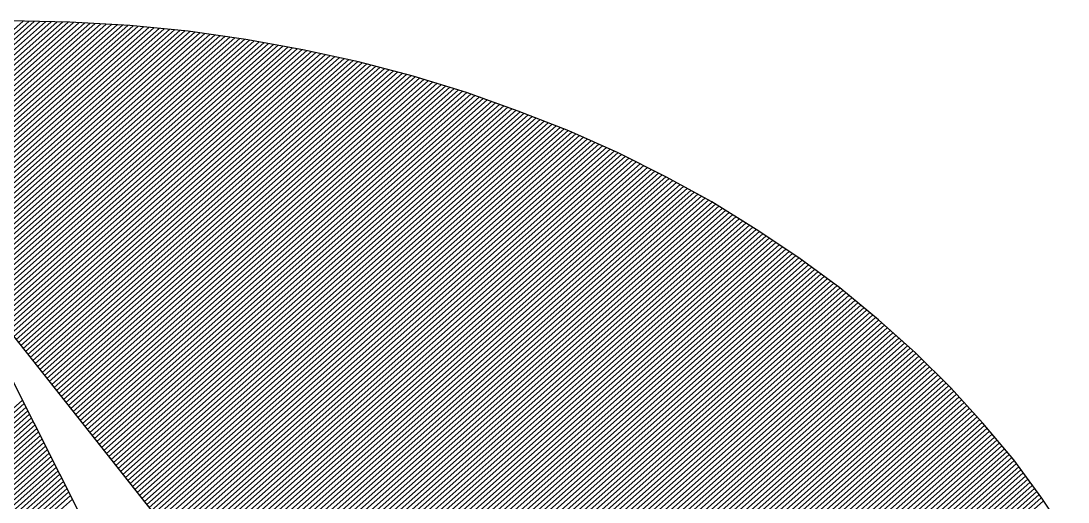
# Model space of a CAD drawing. Extents: x -4983 to -2883, y -12205 to -9235.
# Drawn here: x -4659.34 to -4616.36, y -12036.39 to -12016.64 of the extents above; entities that cross this region are included whole.
import ezdxf

# ---------------------------------------------------------------- set-up
doc = ezdxf.new("R2010")
doc.units = 0
doc.header["$LTSCALE"] = 100
doc.header["$MEASUREMENT"] = 0
doc.layers.get('0').update_dxf_attribs({"linetype": 'CONTINUOUS'})
doc.layers.add('ATTRIB', color=7, linetype='CONTINUOUS')
doc.layers.add('SKILT', color=7, linetype='CONTINUOUS')
doc.styles.add('ISO', font='iso.shx')
doc.styles.add('ISO25', font='ISO3098', dxfattribs={"oblique": 0.9})
doc.styles.add('ISO35', font='ISO3098', dxfattribs={"oblique": 0.9})
doc.styles.add('ISO50', font='ISO3098', dxfattribs={"oblique": 0.9})

# ---------------------------------------------------------------- blocks, each defined once
blk = doc.blocks.new('*X24')
at = {"color": 0, "linetype": 'CONTINUOUS'}
for p, q in [((519.1492, 296.605), (522.7555, 300.2113)), ((519.1519, 296.59), (522.7727, 300.2109)), ((519.1545, 296.575), (522.79, 300.2104)), ((519.1572, 296.5599), (522.8072, 300.21)), ((519.1598, 296.5449), (522.8244, 300.2096)), ((519.1625, 296.5299), (522.8417, 300.2091)), ((519.1653, 296.5151), (522.8589, 300.2087)), ((519.1686, 296.5006), (522.8762, 300.2082)), ((519.1718, 296.4862), (522.8934, 300.2078)), ((519.1751, 296.4718), (522.9103, 300.207)), ((519.1783, 296.4574), (522.927, 300.206)), ((519.1816, 296.443), (522.9437, 300.205)), ((519.1849, 296.4286), (522.9604, 300.204)), ((519.1881, 296.4141), (522.977, 300.203)), ((519.1914, 296.3997), (522.9937, 300.2021)), ((519.1948, 296.3854), (523.0104, 300.2011)), ((519.1985, 296.3714), (523.0271, 300.2001)), ((519.2022, 296.3575), (523.0438, 300.1991)), ((519.2059, 296.3435), (523.0605, 300.1981)), ((519.2096, 296.3295), (523.0772, 300.1971)), ((519.2133, 296.3155), (523.0933, 300.1956)), ((519.217, 296.3016), (523.1092, 300.1938)), ((519.2207, 296.2876), (523.1251, 300.192)), ((519.2244, 296.2736), (523.141, 300.1902)), ((519.2281, 296.2596), (523.1568, 300.1884)), ((519.2325, 296.2464), (523.1727, 300.1866)), ((519.2369, 296.2331), (523.1886, 300.1848)), ((519.2413, 296.2199), (523.2045, 300.183)), ((519.2458, 296.2066), (523.2204, 300.1812)), ((519.2502, 296.1934), (523.2363, 300.1794)), ((519.2546, 296.1801), (523.2521, 300.1776)), ((519.259, 296.1668), (523.2678, 300.1756)), ((519.2634, 296.1536), (523.2831, 300.1732)), ((519.2679, 296.1403), (523.2983, 300.1708)), ((519.2725, 296.1273), (523.3136, 300.1684)), ((519.2773, 296.1144), (523.3289, 300.166)), ((519.2821, 296.1015), (523.3441, 300.1635)), ((519.2869, 296.0887), (523.3594, 300.1611)), ((519.2918, 296.0758), (523.3747, 300.1587)), ((519.2966, 296.063), (523.3899, 300.1563)), ((519.3014, 296.0501), (523.4052, 300.1539)), ((519.3062, 296.0373), (523.4205, 300.1515)), ((519.311, 296.0244), (523.4357, 300.1491)), ((519.3159, 296.0115), (523.4505, 300.1462)), ((519.3211, 295.9991), (523.4652, 300.1432)), ((519.3264, 295.9867), (523.4799, 300.1402)), ((519.3317, 295.9744), (523.4945, 300.1372)), ((519.337, 295.962), (523.5092, 300.1342)), ((519.3424, 295.9497), (523.5239, 300.1312)), ((519.3477, 295.9373), (523.5385, 300.1281)), ((519.353, 295.9249), (523.5532, 300.1251)), ((519.3583, 295.9126), (523.5679, 300.1221)), ((519.3636, 295.9002), (523.5825, 300.1191)), ((519.369, 295.8879), (523.5972, 300.1161)), ((519.3746, 295.8759), (523.6119, 300.1131)), ((519.3804, 295.8639), (523.6261, 300.1097)), ((519.3861, 295.852), (523.6403, 300.1062)), ((519.3918, 295.84), (523.6545, 300.1027)), ((522.712, 299.1425), (523.6687, 300.0992)), ((522.7193, 299.1321), (523.6829, 300.0957)), ((522.7266, 299.1218), (523.6971, 300.0922)), ((522.7339, 299.1114), (523.7113, 300.0888)), ((522.7412, 299.101), (523.7255, 300.0853)), ((522.7485, 299.0906), (523.7397, 300.0818)), ((522.7558, 299.0802), (523.7539, 300.0783)), ((522.7631, 299.0698), (523.768, 300.0748)), ((522.7704, 299.0595), (523.7822, 300.0713)), ((522.7777, 299.0491), (523.796, 300.0674)), ((522.785, 299.0387), (523.8096, 300.0634)), ((522.7923, 299.0283), (523.8233, 300.0593)), ((522.7995, 299.0179), (523.8369, 300.0553)), ((522.8068, 299.0075), (523.8505, 300.0512)), ((522.8141, 298.9972), (523.8642, 300.0472)), ((522.8214, 298.9868), (523.8778, 300.0432)), ((522.8287, 298.9764), (523.8914, 300.0391)), ((522.836, 298.966), (523.9051, 300.0351)), ((522.8433, 298.9556), (523.9187, 300.031)), ((522.8506, 298.9452), (523.9324, 300.027)), ((522.8579, 298.9349), (523.946, 300.023)), ((522.8652, 298.9245), (523.9594, 300.0187)), ((522.8725, 298.9141), (523.9726, 300.0142)), ((522.8798, 298.9037), (523.9857, 300.0097)), ((522.8871, 298.8933), (523.9989, 300.0051)), ((522.8944, 298.8829), (524.0121, 300.0006)), ((522.9017, 298.8726), (524.0252, 299.9961)), ((522.909, 298.8622), (524.0384, 299.9916)), ((522.9162, 298.8518), (524.0516, 299.9871)), ((522.9235, 298.8414), (524.0647, 299.9826)), ((522.9308, 298.831), (524.0779, 299.9781)), ((522.9381, 298.8206), (524.091, 299.9736)), ((522.9454, 298.8103), (524.1042, 299.969)), ((522.9527, 298.7999), (524.1173, 299.9645)), ((522.96, 298.7895), (524.1299, 299.9594)), ((522.9673, 298.7791), (524.1426, 299.9544)), ((522.9746, 298.7687), (524.1552, 299.9493)), ((522.9819, 298.7583), (524.1678, 299.9442)), ((522.9892, 298.7479), (524.1804, 299.9391)), ((522.9965, 298.7376), (524.193, 299.9341)), ((523.0038, 298.7272), (524.2056, 299.929)), ((523.0111, 298.7168), (524.2182, 299.9239)), ((523.0184, 298.7064), (524.2308, 299.9189)), ((523.0257, 298.696), (524.2434, 299.9138)), ((523.033, 298.6856), (524.256, 299.9087)), ((523.0402, 298.6753), (524.2686, 299.9037)), ((523.0475, 298.6649), (524.2811, 299.8984)), ((523.0548, 298.6545), (524.2934, 299.893)), ((523.0621, 298.6441), (524.3057, 299.8876)), ((523.0694, 298.6337), (524.3179, 299.8822)), ((523.0767, 298.6233), (524.3302, 299.8768)), ((523.084, 298.613), (524.3425, 299.8714)), ((523.0913, 298.6026), (524.3548, 299.866)), ((523.0986, 298.5922), (524.367, 299.8606)), ((523.1059, 298.5818), (524.3793, 299.8552)), ((523.1132, 298.5714), (524.3916, 299.8498)), ((523.1205, 298.561), (524.4039, 299.8444)), ((523.1278, 298.5507), (524.4161, 299.839)), ((523.1351, 298.5403), (524.4284, 299.8336)), ((523.1424, 298.5299), (524.4403, 299.8278)), ((523.1497, 298.5195), (524.452, 299.8219)), ((523.1569, 298.5091), (524.4638, 299.8159)), ((523.1642, 298.4987), (524.4755, 299.81)), ((523.1715, 298.4884), (524.4873, 299.8041)), ((523.1788, 298.478), (524.499, 299.7981)), ((523.1861, 298.4676), (524.5107, 299.7922)), ((523.1934, 298.4572), (524.5225, 299.7863)), ((523.2007, 298.4468), (524.5342, 299.7803)), ((523.208, 298.4364), (524.546, 299.7744)), ((523.2153, 298.4261), (524.5577, 299.7685)), ((523.2226, 298.4157), (524.5695, 299.7625)), ((523.2299, 298.4053), (524.5812, 299.7566)), ((523.2372, 298.3949), (524.5925, 299.7503)), ((523.2445, 298.3845), (524.6039, 299.7439)), ((523.2518, 298.3741), (524.6152, 299.7375)), ((523.2591, 298.3638), (524.6265, 299.7311)), ((523.2664, 298.3534), (524.6378, 299.7248)), ((523.2736, 298.343), (524.6491, 299.7184)), ((523.2809, 298.3326), (524.6604, 299.712)), ((523.2882, 298.3222), (524.6717, 299.7057)), ((523.2955, 298.3118), (524.683, 299.6993)), ((523.3028, 298.3014), (524.6943, 299.6929)), ((523.3101, 298.2911), (524.7056, 299.6865)), ((523.3174, 298.2807), (524.7169, 299.6802)), ((523.3247, 298.2703), (524.7282, 299.6738)), ((523.332, 298.2599), (524.7391, 299.6671)), ((523.3393, 298.2495), (524.7501, 299.6603)), ((523.3466, 298.2391), (524.761, 299.6536)), ((523.3539, 298.2288), (524.772, 299.6469)), ((523.3612, 298.2184), (524.7829, 299.6401)), ((523.3685, 298.208), (524.7939, 299.6334)), ((523.3758, 298.1976), (524.8048, 299.6267)), ((523.3831, 298.1872), (524.8157, 299.6199)), ((523.3904, 298.1768), (524.8267, 299.6132)), ((523.3976, 298.1665), (524.8376, 299.6064)), ((523.4049, 298.1561), (524.8486, 299.5997)), ((523.4122, 298.1457), (524.8595, 299.593)), ((523.4195, 298.1353), (524.8704, 299.5862)), ((523.4268, 298.1249), (524.8808, 299.5789)), ((523.4341, 298.1145), (524.8912, 299.5717)), ((523.4414, 298.1042), (524.9016, 299.5644)), ((523.4487, 298.0938), (524.912, 299.5571)), ((523.456, 298.0834), (524.9224, 299.5498)), ((523.4633, 298.073), (524.9328, 299.5425)), ((523.4706, 298.0626), (524.9432, 299.5352)), ((523.4779, 298.0522), (524.9536, 299.5279)), ((523.4852, 298.0419), (524.964, 299.5206)), ((523.4925, 298.0315), (524.9744, 299.5134)), ((523.4998, 298.0211), (524.9848, 299.5061)), ((523.5071, 298.0107), (524.9951, 299.4988)), ((523.5143, 298.0003), (525.0055, 299.4915)), ((523.5216, 297.9899), (525.0156, 299.4839)), ((523.5289, 297.9796), (525.0257, 299.4764)), ((523.5362, 297.9692), (525.0358, 299.4688)), ((523.5435, 297.9588), (525.0459, 299.4612)), ((523.5508, 297.9484), (525.056, 299.4536)), ((523.5581, 297.938), (525.0661, 299.446)), ((523.5654, 297.9276), (525.0762, 299.4385)), ((523.5727, 297.9172), (525.0863, 299.4309)), ((523.58, 297.9069), (525.0964, 299.4233)), ((523.5873, 297.8965), (525.1065, 299.4157)), ((523.5946, 297.8861), (525.1167, 299.4082)), ((523.6019, 297.8757), (525.1268, 299.4006)), ((523.6092, 297.8653), (525.1368, 299.393)), ((523.6165, 297.8549), (525.1465, 299.385)), ((523.6238, 297.8446), (525.1562, 299.377)), ((523.6311, 297.8342), (525.1659, 299.369)), ((523.6383, 297.8238), (525.1755, 299.361)), ((523.6456, 297.8134), (525.1852, 299.353)), ((523.6529, 297.803), (525.1949, 299.345)), ((523.6602, 297.7926), (525.2046, 299.337)), ((523.6675, 297.7823), (525.2142, 299.329)), ((523.6748, 297.7719), (525.2239, 299.321)), ((523.6821, 297.7615), (525.2336, 299.313)), ((523.6894, 297.7511), (525.2433, 299.305)), ((523.6967, 297.7407), (525.2529, 299.297)), ((523.704, 297.7303), (525.2626, 299.2889)), ((523.7113, 297.72), (525.2717, 299.2804)), ((523.7186, 297.7096), (525.2809, 299.2719)), ((523.7259, 297.6992), (525.29, 299.2633)), ((523.7332, 297.6888), (525.2991, 299.2548)), ((523.7405, 297.6784), (525.3083, 299.2463)), ((523.7478, 297.668), (525.3174, 299.2377)), ((523.755, 297.6577), (525.3266, 299.2292)), ((523.7623, 297.6473), (525.3357, 299.2206)), ((523.7696, 297.6369), (525.3448, 299.2121)), ((523.7769, 297.6265), (525.354, 299.2036)), ((523.7842, 297.6161), (525.3631, 299.195)), ((523.7915, 297.6057), (525.3723, 299.1865)), ((523.7988, 297.5954), (525.3814, 299.1779)), ((523.8061, 297.585), (525.3902, 299.1691)), ((523.8134, 297.5746), (525.3991, 299.1602)), ((523.8207, 297.5642), (525.4079, 299.1514)), ((523.828, 297.5538), (525.4167, 299.1426)), ((523.8353, 297.5434), (525.4256, 299.1337)), ((523.8426, 297.533), (525.4344, 299.1249)), ((523.8499, 297.5227), (525.4433, 299.1161)), ((523.8572, 297.5123), (525.4521, 299.1072)), ((523.8645, 297.5019), (525.4609, 299.0984)), ((523.8717, 297.4915), (525.4698, 299.0895)), ((523.879, 297.4811), (525.4786, 299.0807)), ((523.8863, 297.4707), (525.4874, 299.0719)), ((523.8936, 297.4604), (525.4962, 299.0629)), ((523.9009, 297.45), (525.5045, 299.0536)), ((523.9082, 297.4396), (525.5129, 299.0443)), ((523.9155, 297.4292), (525.5212, 299.0349)), ((523.9228, 297.4188), (525.5296, 299.0256)), ((523.9301, 297.4084), (525.538, 299.0163)), ((523.9374, 297.3981), (525.5463, 299.007)), ((523.9447, 297.3877), (525.5547, 298.9976)), ((523.952, 297.3773), (525.563, 298.9883)), ((523.9593, 297.3669), (525.5714, 298.979)), ((523.9666, 297.3565), (525.5797, 298.9697)), ((523.9739, 297.3461), (525.5881, 298.9604)), ((523.9812, 297.3358), (525.5964, 298.951)), ((523.9885, 297.3254), (525.6046, 298.9415)), ((523.9957, 297.315), (525.6125, 298.9318)), ((524.003, 297.3046), (525.6205, 298.922)), ((524.0103, 297.2942), (525.6284, 298.9123)), ((524.0176, 297.2838), (525.6363, 298.9025)), ((524.0249, 297.2735), (525.6442, 298.8927)), ((524.0322, 297.2631), (525.6521, 298.883)), ((524.0395, 297.2527), (525.66, 298.8732)), ((524.0468, 297.2423), (525.6679, 298.8634)), ((524.0541, 297.2319), (525.6758, 298.8537)), ((524.0614, 297.2215), (525.6837, 298.8439)), ((524.0687, 297.2112), (525.6917, 298.8341)), ((524.076, 297.2008), (525.6996, 298.8244)), ((524.0833, 297.1904), (525.7072, 298.8143)), ((524.0906, 297.18), (525.7147, 298.8042)), ((524.0979, 297.1696), (525.7223, 298.794)), ((524.1052, 297.1592), (525.7298, 298.7839)), ((524.1124, 297.1488), (525.7374, 298.7738)), ((524.1197, 297.1385), (525.7449, 298.7636)), ((524.127, 297.1281), (525.7524, 298.7535)), ((524.1343, 297.1177), (525.76, 298.7433)), ((524.1416, 297.1073), (525.7675, 298.7332)), ((524.1489, 297.0969), (525.7751, 298.7231)), ((524.1562, 297.0865), (525.7826, 298.7129)), ((524.1635, 297.0762), (525.7901, 298.7028)), ((524.1708, 297.0658), (525.7976, 298.6926)), ((524.1781, 297.0554), (525.8045, 298.6818)), ((524.1854, 297.045), (525.8115, 298.6711)), ((524.1927, 297.0346), (525.8184, 298.6604)), ((524.2, 297.0242), (525.8254, 298.6496)), ((524.2073, 297.0139), (525.8323, 298.6389)), ((524.2146, 297.0035), (525.8392, 298.6282)), ((524.2219, 296.9931), (525.8462, 298.6174)), ((524.2291, 296.9827), (525.8531, 298.6067)), ((524.2364, 296.9723), (525.8601, 298.596)), ((524.2437, 296.9619), (525.867, 298.5852)), ((524.251, 296.9516), (525.874, 298.5745)), ((524.2583, 296.9412), (525.8809, 298.5638)), ((524.2656, 296.9308), (525.8876, 298.5528))]:
    blk.add_line(p, q, dxfattribs=at)
blk = doc.blocks.new('*X25')
at = {"color": 0, "linetype": 'CONTINUOUS'}
for p, q in [((522.5707, 298.683), (522.7648, 298.8771)), ((522.5849, 298.7149), (522.7593, 298.8893)), ((522.599, 298.7467), (522.7539, 298.9015)), ((522.5424, 298.6194), (522.7757, 298.8527)), ((522.5566, 298.6512), (522.7702, 298.8649)), ((522.5, 298.5239), (522.7921, 298.816)), ((522.5141, 298.5557), (522.7866, 298.8282)), ((522.5283, 298.5876), (522.7812, 298.8404)), ((522.4717, 298.4603), (522.803, 298.7916)), ((522.4858, 298.4921), (522.7975, 298.8038)), ((522.4293, 298.3648), (522.8194, 298.7549)), ((522.4434, 298.3966), (522.8139, 298.7671)), ((522.4576, 298.4284), (522.8085, 298.7794)), ((522.3868, 298.2693), (522.8358, 298.7183)), ((522.401, 298.3012), (522.8303, 298.7305)), ((522.4151, 298.333), (522.8248, 298.7427)), ((522.3585, 298.2057), (522.8467, 298.6938)), ((522.3727, 298.2375), (522.8412, 298.706)), ((522.3161, 298.1102), (522.8631, 298.6572)), ((522.3302, 298.142), (522.8576, 298.6694)), ((522.3444, 298.1739), (522.8521, 298.6816)), ((522.2736, 298.0147), (522.8794, 298.6205)), ((522.2878, 298.0466), (522.874, 298.6327)), ((522.3019, 298.0784), (522.8685, 298.645)), ((522.2454, 297.9511), (522.8904, 298.5961)), ((522.2595, 297.9829), (522.8849, 298.6083)), ((522.2029, 297.8556), (522.9067, 298.5594)), ((522.2171, 297.8874), (522.9013, 298.5716)), ((522.2312, 297.9193), (522.8958, 298.5839))]:
    blk.add_line(p, q, dxfattribs=at)
blk = doc.blocks.new('A$C5A634891')
at = {"color": 11, "linetype": 'CONTINUOUS'}
for p, q in [((6.6765, 8.8139, 2999.8817), (6.4573, 8.8194, 2999.8817)), ((6.6765, 8.8139, 3000), (6.4573, 8.8194, 3000)), ((6.6765, 8.8139, 3000), (6.4573, 8.8194, 3000)), ((6.6765, 8.8139, 3000), (6.4573, 8.8194, 3000)), ((6.8937, 8.801, 2999.8817), (6.6765, 8.8139, 2999.8817)), ((6.8937, 8.801, 3000), (6.6765, 8.8139, 3000)), ((6.8937, 8.801, 3000), (6.6765, 8.8139, 3000)), ((6.8937, 8.801, 3000), (6.6765, 8.8139, 3000)), ((7.1055, 8.777, 2999.8817), (6.8937, 8.801, 2999.8817)), ((7.1055, 8.777, 3000), (6.8937, 8.801, 3000)), ((7.1055, 8.777, 3000), (6.8937, 8.801, 3000)), ((7.1055, 8.777, 3000), (6.8937, 8.801, 3000)), ((7.3154, 8.7439, 2999.8817), (7.1055, 8.777, 2999.8817)), ((7.3154, 8.7439, 3000), (7.1055, 8.777, 3000)), ((7.3154, 8.7439, 3000), (7.1055, 8.777, 3000)), ((7.3154, 8.7439, 3000), (7.1055, 8.777, 3000)), ((7.5216, 8.7015, 2999.8817), (7.3154, 8.7439, 2999.8817)), ((7.5216, 8.7015, 3000), (7.3154, 8.7439, 3000)), ((7.5216, 8.7015, 3000), (7.3154, 8.7439, 3000)), ((7.5216, 8.7015, 3000), (7.3154, 8.7439, 3000)), ((7.7242, 8.6518, 2999.8817), (7.5216, 8.7015, 2999.8817)), ((7.7242, 8.6518, 3000), (7.5216, 8.7015, 3000)), ((7.7242, 8.6518, 3000), (7.5216, 8.7015, 3000)), ((7.7242, 8.6518, 3000), (7.5216, 8.7015, 3000)), ((7.9231, 8.5929, 2999.8817), (7.7242, 8.6518, 2999.8817)), ((7.9231, 8.5929, 3000), (7.7242, 8.6518, 3000)), ((7.9231, 8.5929, 3000), (7.7242, 8.6518, 3000)), ((7.9231, 8.5929, 3000), (7.7242, 8.6518, 3000)), ((8.1164, 8.5266, 2999.8817), (7.9231, 8.5929, 2999.8817)), ((8.1164, 8.5266, 3000), (7.9231, 8.5929, 3000)), ((8.1164, 8.5266, 3000), (7.9231, 8.5929, 3000)), ((8.1164, 8.5266, 3000), (7.9231, 8.5929, 3000)), ((8.3042, 8.4511, 2999.8817), (8.1164, 8.5266, 2999.8817)), ((8.3042, 8.4511, 3000), (8.1164, 8.5266, 3000)), ((8.3042, 8.4511, 3000), (8.1164, 8.5266, 3000)), ((8.3042, 8.4511, 3000), (8.1164, 8.5266, 3000)), ((8.4884, 8.3701, 2999.8817), (8.3042, 8.4511, 2999.8817)), ((8.4884, 8.3701, 3000), (8.3042, 8.4511, 3000)), ((8.4884, 8.3701, 3000), (8.3042, 8.4511, 3000)), ((8.4884, 8.3701, 3000), (8.3042, 8.4511, 3000)), ((8.667, 8.2799, 2999.8817), (8.4884, 8.3701, 2999.8817)), ((8.667, 8.2799, 3000), (8.4884, 8.3701, 3000)), ((8.667, 8.2799, 3000), (8.4884, 8.3701, 3000)), ((8.667, 8.2799, 3000), (8.4884, 8.3701, 3000)), ((8.8401, 8.1823, 2999.8817), (8.667, 8.2799, 2999.8817)), ((8.8401, 8.1823, 3000), (8.667, 8.2799, 3000)), ((8.8401, 8.1823, 3000), (8.667, 8.2799, 3000)), ((8.8401, 8.1823, 3000), (8.667, 8.2799, 3000)), ((9.0076, 8.0791, 2999.8817), (8.8401, 8.1823, 2999.8817)), ((9.0076, 8.0791, 3000), (8.8401, 8.1823, 3000)), ((9.0076, 8.0791, 3000), (8.8401, 8.1823, 3000)), ((9.0076, 8.0791, 3000), (8.8401, 8.1823, 3000)), ((9.1678, 7.9668, 2999.8817), (9.0076, 8.0791, 2999.8817)), ((9.1678, 7.9668, 3000), (9.0076, 8.0791, 3000)), ((9.1678, 7.9668, 3000), (9.0076, 8.0791, 3000)), ((9.1678, 7.9668, 3000), (9.0076, 8.0791, 3000)), ((9.3225, 7.8508, 2999.8817), (9.1678, 7.9668, 2999.8817)), ((9.3225, 7.8508, 3000), (9.1678, 7.9668, 3000)), ((9.3225, 7.8508, 3000), (9.1678, 7.9668, 3000)), ((9.3225, 7.8508, 3000), (9.1678, 7.9668, 3000)), ((9.4716, 7.7274, 2999.8817), (9.3225, 7.8508, 2999.8817)), ((9.4716, 7.7274, 3000), (9.3225, 7.8508, 3000)), ((9.4716, 7.7274, 3000), (9.3225, 7.8508, 3000)), ((9.4716, 7.7274, 3000), (9.3225, 7.8508, 3000)), ((9.6116, 7.5967, 2999.8817), (9.4716, 7.7274, 2999.8817)), ((9.6116, 7.5967, 3000), (9.4716, 7.7274, 3000)), ((9.6116, 7.5967, 3000), (9.4716, 7.7274, 3000)), ((9.6116, 7.5967, 3000), (9.4716, 7.7274, 3000)), ((9.746, 7.4623, 2999.8817), (9.6116, 7.5967, 2999.8817)), ((9.746, 7.4623, 3000), (9.6116, 7.5967, 3000)), ((9.746, 7.4623, 3000), (9.6116, 7.5967, 3000)), ((9.746, 7.4623, 3000), (9.6116, 7.5967, 3000)), ((6.4537, 7.5562, 2999.8817), (9.8049, 2.7852, 2999.8817)), ((6.4537, 7.5562, 3000), (9.8049, 2.7852, 3000)), ((6.4537, 7.5562, 3000), (9.8049, 2.7852, 3000)), ((6.4537, 7.5562, 3000), (9.8049, 2.7852, 3000)), ((9.8731, 7.3205, 2999.8817), (9.746, 7.4623, 2999.8817)), ((9.8731, 7.3205, 3000), (9.746, 7.4623, 3000)), ((9.8731, 7.3205, 3000), (9.746, 7.4623, 3000)), ((9.8731, 7.3205, 3000), (9.746, 7.4623, 3000)), ((8.8548, 2.01, 2999.8817), (6.4537, 7.3831, 2999.8817)), ((8.8548, 2.01, 3000), (6.4551, 7.3798, 3000)), ((9.9909, 7.175, 2999.8817), (9.8731, 7.3205, 2999.8817)), ((9.9909, 7.175, 3000), (9.8731, 7.3205, 3000)), ((9.9909, 7.175, 3000), (9.8731, 7.3205, 3000)), ((9.9909, 7.175, 3000), (9.8731, 7.3205, 3000)), ((10.1032, 7.024, 2999.8817), (9.9909, 7.175, 2999.8817)), ((10.1032, 7.024, 3000), (9.9909, 7.175, 3000)), ((10.1032, 7.024, 3000), (9.9909, 7.175, 3000)), ((10.1032, 7.024, 3000), (9.9909, 7.175, 3000)), ((10.2045, 6.8675, 2999.8817), (10.1032, 7.024, 2999.8817)), ((10.2045, 6.8675, 3000), (10.1032, 7.024, 3000)), ((10.2045, 6.8675, 3000), (10.1032, 7.024, 3000)), ((10.2045, 6.8675, 3000), (10.1032, 7.024, 3000)), ((10.3003, 6.7073, 2999.8817), (10.2045, 6.8675, 2999.8817)), ((10.3003, 6.7073, 3000), (10.2045, 6.8675, 3000)), ((10.3003, 6.7073, 3000), (10.2045, 6.8675, 3000)), ((10.3003, 6.7073, 3000), (10.2045, 6.8675, 3000))]:
    blk.add_line(p, q, dxfattribs=at)
at = {"color": 11, "linetype": 'CONTINUOUS', "elevation": 3000}
for points in [[(6.4537, 7.5562), (9.8049, 2.7852)], [(10.3003, 6.7073), (10.2045, 6.8675), (10.1032, 7.024), (9.9909, 7.175), (9.8731, 7.3205), (9.746, 7.4623), (9.6116, 7.5967), (9.4716, 7.7274), (9.3225, 7.8508), (9.1678, 7.9668), (9.0076, 8.0791), (8.8401, 8.1823), (8.667, 8.2799), (8.4884, 8.3701), (8.3042, 8.4511), (8.1164, 8.5266), (7.9231, 8.5929), (7.7242, 8.6518), (7.5216, 8.7015), (7.3154, 8.7439), (7.1055, 8.777), (6.8937, 8.801), (6.6765, 8.8139), (6.4573, 8.8194)], [(6.4537, 7.5562), (9.8049, 2.7852)], [(10.3003, 6.7073), (10.2045, 6.8675), (10.1032, 7.024), (9.9909, 7.175), (9.8731, 7.3205), (9.746, 7.4623), (9.6116, 7.5967), (9.4716, 7.7274), (9.3225, 7.8508), (9.1678, 7.9668), (9.0076, 8.0791), (8.8401, 8.1823), (8.667, 8.2799), (8.4884, 8.3701), (8.3042, 8.4511), (8.1164, 8.5266), (7.9231, 8.5929), (7.7242, 8.6518), (7.5216, 8.7015), (7.3154, 8.7439), (7.1055, 8.777), (6.8937, 8.801), (6.6765, 8.8139), (6.4573, 8.8194)], [(6.4537, 7.5562), (9.8049, 2.7852)], [(10.3003, 6.7073), (10.2045, 6.8675), (10.1032, 7.024), (9.9909, 7.175), (9.8731, 7.3205), (9.746, 7.4623), (9.6116, 7.5967), (9.4716, 7.7274), (9.3225, 7.8508), (9.1678, 7.9668), (9.0076, 8.0791), (8.8401, 8.1823), (8.667, 8.2799), (8.4884, 8.3701), (8.3042, 8.4511), (8.1164, 8.5266), (7.9231, 8.5929), (7.7242, 8.6518), (7.5216, 8.7015), (7.3154, 8.7439), (7.1055, 8.777), (6.8937, 8.801), (6.6765, 8.8139), (6.4573, 8.8194)], [(8.8548, 2.01), (6.4551, 7.3798)]]:
    blk.add_lwpolyline(points, dxfattribs=at)
at = {"color": 11, "linetype": 'CONTINUOUS', "xscale": 1.182765339543855, "yscale": 1.182765339543855, "zscale": 1.182765339543855, "rotation": 359.9999999999548}
for name in ['*X24', '*X25']:
    blk.add_blockref(name, (-611.7905, -346.2614, 3000), dxfattribs=at)
at = {"color": 2, "linetype": 'CONTINUOUS'}
blk.add_attdef('TITTEL_5', (0.9377, 21.0967, 3000), '', height=1.0193, rotation=360, dxfattribs=at)
at = {"layer": 'ATTRIB', "style": 'ISO25', "oblique": 0.9}
for tag, p in [('KONT_REV_2', (118.7157, 58.9395, 3000)), ('GODK_REV_2', (134.9233, 58.9387, 3000)), ('REV_2', (1.4489, 58.5233, 3000)), ('REV_2', (15.9941, 58.5233, 3000)), ('DATO_REV_2', (85.0529, 58.5233, 3000)), ('TEGN_REV_2', (101.4685, 58.5233, 3000)), ('DATO_REV_1', (85.0529, 54.3689, 3000)), ('TEGN_REV_1', (101.4685, 54.3697, 3000)), ('KONT_REV_1', (118.7157, 54.3697, 3000)), ('GODK_REV_1', (134.9233, 54.3697, 3000)), ('REV_1', (1.4489, 53.9535, 3000)), ('REV_1', (15.9941, 53.9535, 3000))]:
    blk.add_attdef(tag, p, '', height=2.1235, rotation=360, dxfattribs=at)
at = {"layer": 'ATTRIB', "color": 2, "style": 'ISO25'}
for tag, p in [('DATO', (121.6607, 45.4421, 3000)), ('TEGNET_AV', (121.6607, 41.0634, 3000)), ('KONTROLLERT_AV', (121.6607, 36.9279, 3000)), ('GODKJENT_AV', (121.664, 32.7924, 3000))]:
    blk.add_attdef(tag, p, '', height=2.1235, rotation=360, dxfattribs=at)
at = {"layer": 'ATTRIB', "style": 'ISO35'}
for tag, p, height in [('TITTEL_1', (2.903, 42.0771, 3000), 3.3976), ('TITTEL_2', (2.903, 36.9263, 3000), 3.3976), ('MÅLEST.', (85.8874, 35.9549, 3000), 2.9729), ('TITTEL_3', (2.903, 30.4402, 3000), 2.9729), ('TITTEL_4', (2.903, 25.2894, 3000), 2.9729), ('TITTEL_6', (2.903, 15.4507, 3000), 2.9729), ('TITTEL_7', (2.903, 11.4619, 3000), 2.3783)]:
    blk.add_attdef(tag, p, '', height=height, rotation=360, dxfattribs=at)
at = {"layer": 'ATTRIB', "color": 4, "style": 'ISO50'}
for tag, p in [('ARKIV_BETEGNELSE', (98.0552, 19.6562, 3000)), ('ERSTATNING_FOR', (98.0552, 15.5207, 3000))]:
    blk.add_attdef(tag, p, '', height=1.5289, rotation=360, dxfattribs=at)
at = {"layer": 'ATTRIB', "color": 5, "style": 'ISO'}
for tag, p in [('DOK._OG_TEGN.NR.', (88.0776, 1.8979, 3000)), ('REV_NR.', (135.4346, 1.8979, 3000))]:
    blk.add_attdef(tag, p, '', height=3.3976, rotation=360, dxfattribs=at)

msp = doc.modelspace()

# ---------------------------------------------------------------- block references
at = {"layer": 'SKILT', "xscale": 11.306, "yscale": 10.036, "zscale": 11.306}
msp.add_blockref('A$C5A634891', (-4732.817, -12105.156), dxfattribs=at)

doc.saveas('drawing.dxf')
